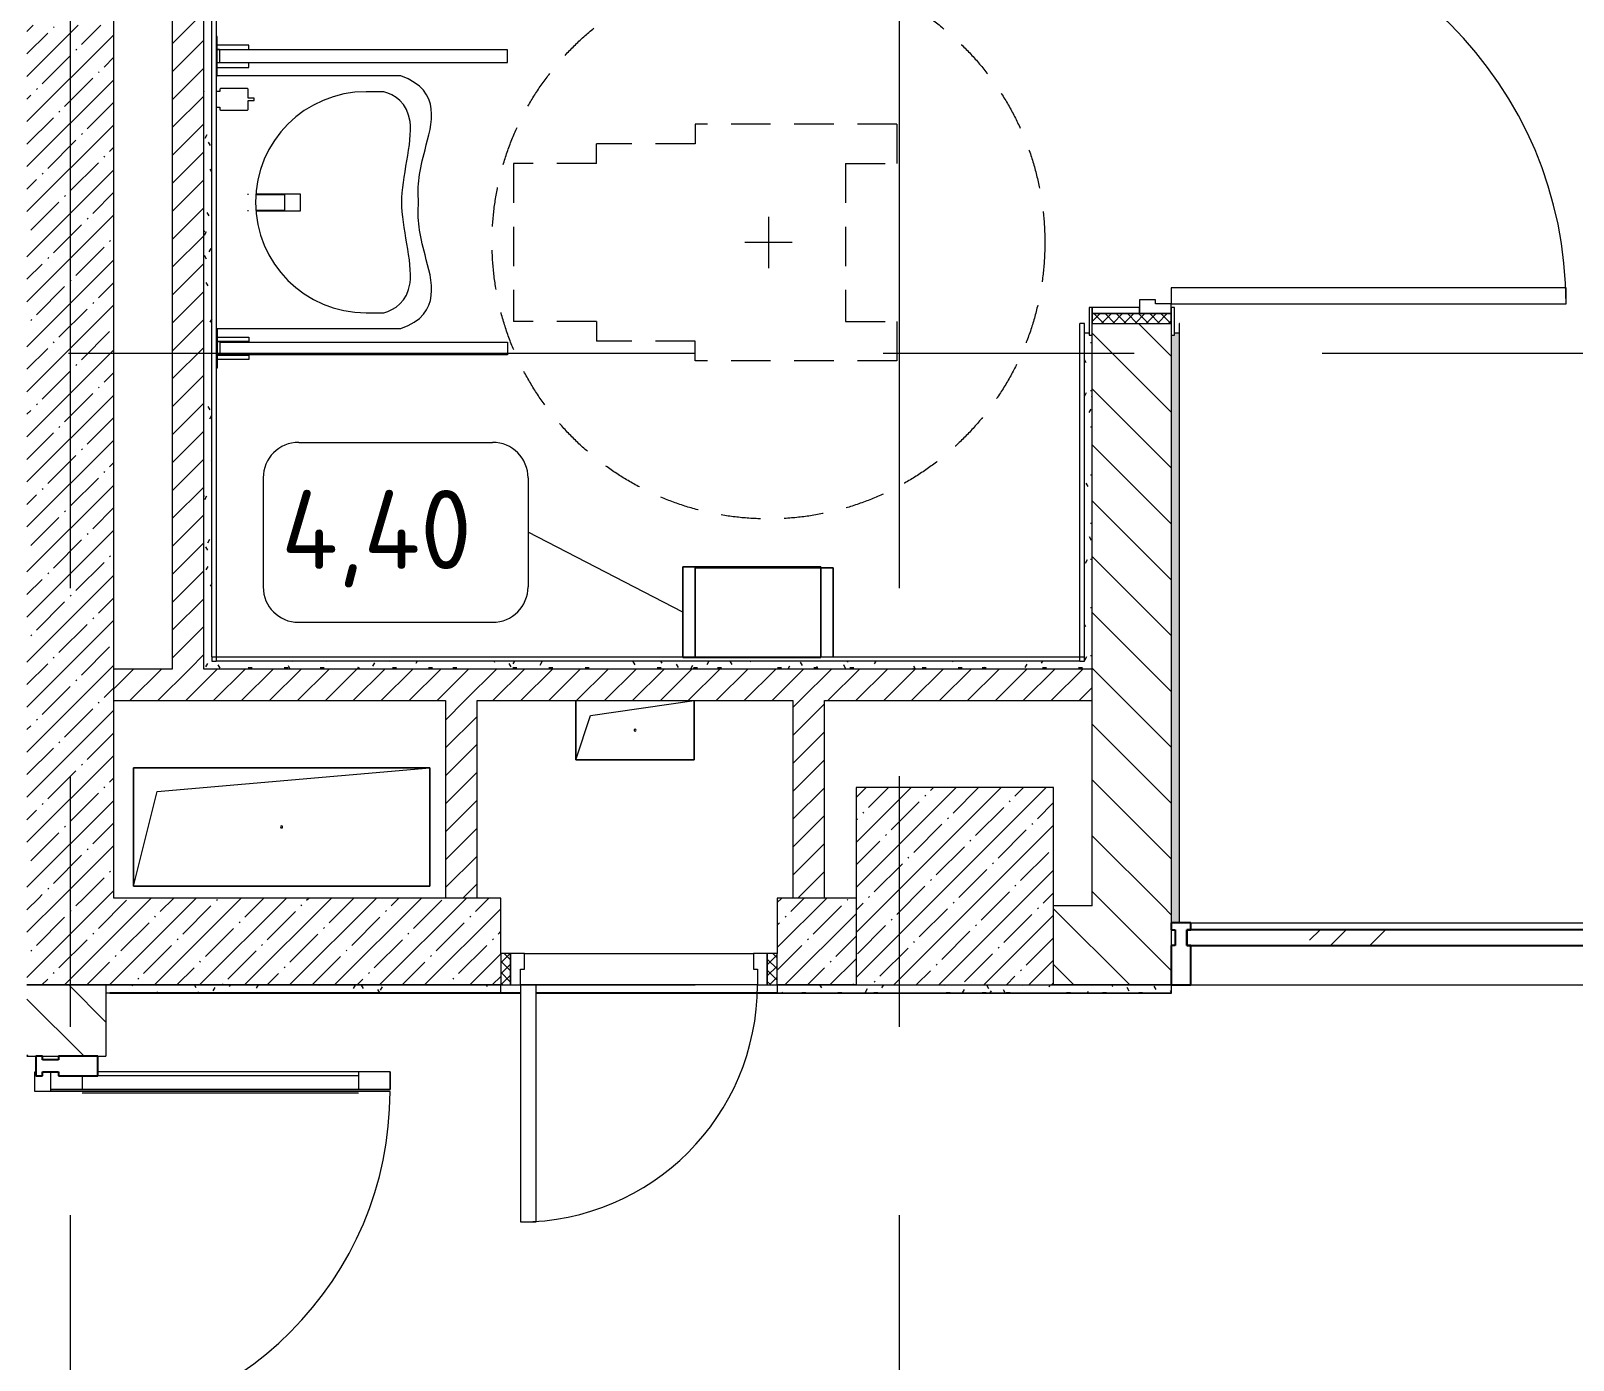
# Model space of a CAD drawing. Header units: millimetres. Extents: x 81494 to 296443, y -8553 to 29000.
# Drawn here: x 98510 to 102416, y 12450 to 15816 of the extents above; entities that cross this region are included whole.
import ezdxf

# ---------------------------------------------------------------- set-up
doc = ezdxf.new("R2010")
doc.units = ezdxf.units.MM
doc.linetypes.add('200_ШТРИХ__ш1_п0_6_', pattern=[160, 100, -60])
doc.linetypes.add('Осевая', pattern=[3175, 635, -476.25, 1587.5, -476.25])
for name, color, linetype, lineweight in [('0-1', 7, 'Continuous', 9), ('A-DETL-GENF', 7, 'Continuous', 9), ('A-DOOR', 7, 'Continuous', 9), ('A-DOOR-FRAM-2', 7, 'Continuous', 9), ('A-GENM', 7, 'Continuous', 9), ('A-GLAZ-CURT', 7, 'Continuous', 9), ('A-GLAZ-CURT-1', 7, 'Continuous', 25), ('A-GLAZ-CWMG', 7, 'Continuous', 9), ('A-GLAZ-CWMG-1', 7, 'Continuous', 25), ('A-WALL', 7, 'Continuous', 9), ('I-FURN-IDEN', 7, 'Continuous', 9), ('I-WALL', 7, 'Continuous', 9), ('P-SANR-FIXT-1', 7, 'Continuous', 13), ('S-COLS', 7, 'Continuous', 9), ('Оси-2', 7, 'Осевая', 9)]:
    doc.layers.add(name, color=color, linetype=linetype, lineweight=lineweight)
for name, color, linetype, lineweight, true_color in [('A-DOOR-1', 7, 'Continuous', 9, 0xc0c0c0), ('A-DOOR-FRAM-1', 7, 'Continuous', 9, 0xc0c0c0), ('A-WALL-1', 9, 'Continuous', 9, 0x808080), ('A-WALL-FNSH-1', 9, 'Continuous', 9, 0x808080), ('I-FURN-1', 9, 'Continuous', 9, 0x808080), ('I-FURN-2', 9, '200_ШТРИХ__ш1_п0_6_', 9, 0x808080), ('P-SANR-FIXT-2', 9, 'Continuous', 13, 0x808080)]:
    doc.layers.add(name, color=color, linetype=linetype, lineweight=lineweight, true_color=true_color)
doc.styles.add('GOST Common', font='GOST_Common.ttf', dxfattribs={"height": 200})
pattern_1 = [(135, (0, 0), (-70.71068, -70.71068), [])]
pattern_2 = [(45, (0, 0), (-57.024626, 57.024626), []), (45, (57.025, 0), (-57.024626, 57.024626), [100.806, -20.161, 3.353, -16.808])]
pattern_3 = [(45, (0, 0), (-35.35534, 35.35534), [])]
pattern_4 = [(0, (0, 0), (121.92, 30.48), [10.058, -81.382, 10.058, -81.382, -487.68]), (0, (0, 0), (121.92, 30.48), [-182.88, 10.058, -172.822, 10.058, -81.382, -213.36]), (0, (0, 0), (121.92, 30.48), [-457.2, 10.058, -50.902, 10.058, -142.342]), (120, (45.72, 15.24), (-87.356454, 90.345817), [10.058, -81.382, 10.058, -81.382, -487.68]), (120, (45.72, 15.24), (-87.356454, 90.345817), [-182.88, 10.058, -172.822, 10.058, -81.382, -213.36]), (120, (45.72, 15.24), (-87.356454, 90.345817), [-457.2, 10.058, -50.902, 10.058, -142.342]), (240, (60.96, 76.2), (-34.563546, -120.825817), [10.058, -81.382, 10.058, -81.382, -487.68]), (240, (60.96, 76.2), (-34.563546, -120.825817), [-182.88, 10.058, -172.822, 10.058, -81.382, -213.36]), (240, (60.96, 76.2), (-34.563546, -120.825817), [-457.2, 10.058, -50.902, 10.058, -142.342])]

# ---------------------------------------------------------------- blocks, each defined once
blk = doc.blocks.new('110_Дверь_СКБ_1Ст_Внутренняя1 - Д-4 1100x2100h_су мгн-31800557-План расстановки мебели и оборудования 1 этажа в осях 23_1-33')
at = {"layer": 'A-DOOR'}
h = blk.add_hatch(dxfattribs=at)
h.set_pattern_fill('FP_30', color=256, style=0, pattern_type=2)
h.set_pattern_definition([(135, (1751.41, 164.685), (-14.14214, -14.14214), []), (225, (1751.41, 164.685), (14.14214, -14.14214), [])])
h.paths.add_polyline_path([(562.5, 100), (537.5, 100), (537.5, -100), (562.5, -100)])
at = {"layer": 'A-DOOR-FRAM-2'}
h = blk.add_hatch(dxfattribs=at)
h.set_pattern_fill('FP_31', color=256, style=0, pattern_type=2)
h.set_pattern_definition([(45, (-371.384, 164.685), (-14.1421, 14.1421), []), (135, (-371.384, 164.685), (-14.1421, -14.1421), [])])
h.paths.add_polyline_path([(-512.5, 100), (-537.5, 100), (-537.5, -100), (-512.5, -100)])
at = {"layer": 'A-DOOR-1'}
for p, q in [((512.5, 1100), (472.5, 1100)), ((472.5, 1100), (472.5, 100)), ((512.5, 100), (512.5, 1100)), ((472.5, 100), (512.5, 100))]:
    blk.add_line(p, q, dxfattribs=at)
blk.add_arc((512.5, 100), 1000, 90, 180, dxfattribs=at)
at = {"layer": 'A-DOOR-FRAM-1'}
for p, q in [((-497.5, 108), (-567.5, 108)), ((-567.5, 108), (-567.5, 100)), ((-567.5, 100), (-497.5, 100)), ((-512.5, 100), (-537.5, 100)), ((-537.5, 100), (-537.5, -100)), ((-487.5, 100), (-512.5, 100)), ((-512.5, 100), (-512.5, 20)), ((-512.5, -100), (-512.5, 100)), ((-497.5, 100), (-512.5, 100)), ((-512.5, 100), (-512.5, 99)), ((-512.5, 99), (-497.5, 99)), ((-497.5, 100), (-497.5, 108)), ((-497.5, 99), (-497.5, 100)), ((-487.5, 60), (-487.5, 100)), ((512.5, 100), (512.5, 60)), ((537.5, 100), (512.5, 100)), ((592.5, 108), (522.5, 108)), ((522.5, 108), (522.5, 100)), ((537.5, 100), (522.5, 100)), ((522.5, 100), (522.5, 99)), ((522.5, 100), (592.5, 100)), ((522.5, 99), (537.5, 99)), ((537.5, 20), (537.5, 100)), ((562.5, 100), (537.5, 100)), ((537.5, 100), (537.5, -100)), ((537.5, 99), (537.5, 100)), ((562.5, -100), (562.5, 100)), ((592.5, 100), (592.5, 108)), ((-477.5, 60), (-487.5, 60)), ((-477.5, 20), (-477.5, 60)), ((512.5, 60), (502.5, 60)), ((502.5, 60), (502.5, 20)), ((-512.5, 20), (-477.5, 20)), ((-497.5, 20), (-512.5, 20)), ((-512.5, 20), (-512.5, -100)), ((-497.5, -100), (-497.5, 20)), ((502.5, 20), (537.5, 20)), ((537.5, 20), (522.5, 20)), ((522.5, 20), (522.5, -100)), ((537.5, -100), (537.5, 20)), ((-497.5, -100), (-567.5, -100)), ((-567.5, -100), (-567.5, -108)), ((-567.5, -108), (-497.5, -108)), ((-537.5, -100), (-512.5, -100)), ((-512.5, -100), (-497.5, -100)), ((-497.5, -108), (-497.5, -100)), ((522.5, -100), (537.5, -100)), ((592.5, -100), (522.5, -100)), ((522.5, -100), (522.5, -108)), ((522.5, -108), (592.5, -108)), ((537.5, -100), (562.5, -100)), ((592.5, -108), (592.5, -100))]:
    blk.add_line(p, q, dxfattribs=at)
blk = doc.blocks.new('110_Дверь_СКБ_1Ст - д-18 700x2100h_Технический шкаф ЭОМ и СС-23279316-План расстановки мебели и оборудования 1 этажа в осях 23_1-33')
at = {"layer": 'A-DOOR'}
h = blk.add_hatch(dxfattribs=at)
h.set_pattern_fill('FP_45', color=256, style=0, pattern_type=2)
h.set_pattern_definition([(135, (1951.41, 174.685), (-14.14214, -14.14214), []), (225, (1951.41, 174.685), (14.14214, -14.14214), [])])
h.paths.add_polyline_path([(362.5, 110), (337.5, 110), (337.5, 30), (362.5, 30)])
at = {"layer": 'A-DOOR-FRAM-2'}
h = blk.add_hatch(dxfattribs=at)
h.set_pattern_fill('FP_46', color=256, style=0, pattern_type=2)
h.set_pattern_definition([(45, (-171.384, 174.685), (-14.1421, 14.1421), []), (135, (-171.384, 174.685), (-14.1421, -14.1421), [])])
h.paths.add_polyline_path([(-312.5, 110), (-337.5, 110), (-337.5, 30), (-312.5, 30)])
at = {"layer": 'A-DOOR-1'}
for p, q in [((312.5, 710), (272.5, 710)), ((272.5, 710), (272.5, 110)), ((312.5, 110), (312.5, 710)), ((272.5, 110), (312.5, 110))]:
    blk.add_line(p, q, dxfattribs=at)
blk.add_arc((312.5, 110), 600, 90, 180, dxfattribs=at)
at = {"layer": 'A-DOOR-FRAM-1'}
for p, q in [((-312.5, 110), (-337.5, 110)), ((-337.5, 110), (-337.5, 30)), ((-287.5, 110), (-312.5, 110)), ((-312.5, 110), (-312.5, 30)), ((-312.5, 30), (-312.5, 110)), ((-287.5, 70), (-287.5, 110)), ((-287.5, 110), (272.5, 110)), ((312.5, 110), (312.5, 70)), ((337.5, 110), (312.5, 110)), ((337.5, 30), (337.5, 110)), ((362.5, 110), (337.5, 110)), ((337.5, 110), (337.5, 30)), ((362.5, 30), (362.5, 110)), ((-277.5, 70), (-287.5, 70)), ((-277.5, 30), (-277.5, 70)), ((312.5, 70), (302.5, 70)), ((302.5, 70), (302.5, 30)), ((-337.5, 30), (-312.5, 30)), ((-312.5, 30), (-277.5, 30)), ((302.5, 30), (-277.5, 30)), ((302.5, 30), (337.5, 30)), ((337.5, 30), (362.5, 30))]:
    blk.add_line(p, q, dxfattribs=at)
blk = doc.blocks.new('FRT_2D_Символ _разворот МГН_1 - D1_4_Символ доступности разворота МГН _360__-18618045-План расстановки мебели и оборудования 1 этажа в осях 23_1-33')
at = {"layer": 'I-FURN-1'}
for p, q in [((0, 60.4), (0, -59.6)), ((-65, 0), (65, 0))]:
    blk.add_line(p, q, dxfattribs=at)
at = {"layer": 'I-FURN-2'}
for p, q in [((-300, 325.4), (-300, -185.8)), ((-300, 325.4), (-200, 325.4)), ((-200, 195.4), (-200, 325.4)), ((200, 325.4), (300, 325.4)), ((200, 195.4), (200, 325.4)), ((300, 325.4), (300, -185.8)), ((-200, 195.4), (200, 195.4)), ((-300, -185.8), (-250, -185.8)), ((-250, -185.8), (-250, -435.8)), ((300, -185.8), (250, -185.8)), ((250, -185.8), (250, -435.8)), ((-200, -435.8), (-250, -435.8)), ((-200, -435.8), (-200, -645.8)), ((200, -435.8), (250, -435.8)), ((200, -435.8), (200, -645.8)), ((-200, -645.8), (200, -645.8))]:
    blk.add_line(p, q, dxfattribs=at)
blk.add_circle((0, 0), 700, dxfattribs=at)
blk = doc.blocks.new('SND_Умывальник МГН_Jika - гибкая подводка_ 640х550х165 PN6_3_ ХВ_ГВ накидная гайка BP DN15_ К-гл_кон_ П DN 50-30756074-План расстановки мебели и оборудования 1 этажа в осях 23_1-33')
at = {"layer": 'P-SANR-FIXT-2'}
for p, q in [((-320, 468), (-320, 0)), ((320, 0), (320, 468)), ((-280, 425), (-280, 380)), ((280, 380), (280, 425))]:
    blk.add_line(p, q, dxfattribs=at)
blk.add_arc((0, 380), 280, 180, 360, dxfattribs=at)
for points, knots in [([(0, 512.9), (-41.2, 508.8), (-131.1, 523.5), (-281.1, 574.8), (-320, 468)], [-0.715552, -0.715552, -0.715552, -0.715552, -0.3972744, 0, 0, 0, 0]), ([(320, 468), (281.1, 574.8), (131.1, 523.5), (41.2, 508.8), (0, 512.9)], [-0.715552, -0.715552, -0.715552, -0.715552, -0.3182776, 0, 0, 0, 0]), ([(0, 470), (-61.7, 470), (-229.3, 523.4), (-272.8, 450.8), (-280, 425)], [0, 0, 0, 0, 0.3523534, 0.6664917, 0.6664917, 0.6664917, 0.6664917]), ([(280, 425), (272.8, 450.8), (229.3, 523.4), (61.7, 470), (0, 470)], [0, 0, 0, 0, 0.3141383, 0.6664917, 0.6664917, 0.6664917, 0.6664917])]:
    blk.add_open_spline(points, degree=3, knots=knots, dxfattribs=at)
blk = doc.blocks.new('132_МГН_Поручень для унитаза_тип откидной - ПР 1Р-V3-План расстановки мебели и оборудования 1 этажа в осях 23_1-33')
at = {"layer": 'A-GENM'}
for p, q in [((-16, 738), (-16, 9.5)), ((16, 738), (-16, 738)), ((16, 9.5), (16, 738)), ((-28.2, 83), (-28.2, 3)), ((-17, 83), (-28.2, 83)), ((-17, 3), (-17, 83)), ((17, 83), (17, 3)), ((28.2, 83), (17, 83)), ((28.2, 3), (28.2, 83)), ((-50, 3), (-50, 0)), ((50, 3), (-50, 3)), ((-17, 3), (-28.2, 3)), ((-16, 9.5), (-16.6, 8.9)), ((-16.6, 8.9), (-16.6, 4.2)), ((16, 9.5), (-16, 9.5)), ((16, 9.5), (16.6, 8.9)), ((16.6, 8.9), (16.6, 4.2)), ((28.2, 3), (17, 3)), ((50, 0), (50, 3))]:
    blk.add_line(p, q, dxfattribs=at)
for centre, start, end in [((-15.3, 4.2), 180, 270), ((15.3, 4.2), 270, 360)]:
    blk.add_arc(centre, 1.24, start, end, dxfattribs=at)
blk = doc.blocks.new('132_МГН_Поручень для унитаза_тип откидной - ПР 1Р-18619933-План расстановки мебели и оборудования 1 этажа в осях 23_1-33')
at = {"layer": 'A-GENM'}
for p, q in [((-50, -3), (-50, 0)), ((50, 0), (50, -3)), ((50, -3), (-50, -3)), ((-17, -3), (-28.2, -3)), ((-28.2, -83), (-28.2, -3)), ((-17, -3), (-17, -83)), ((-16.6, -8.9), (-16.6, -4.2)), ((-16, -9.5), (-16.6, -8.9)), ((16, -9.5), (-16, -9.5)), ((-16, -738), (-16, -9.5)), ((16, -9.5), (16.6, -8.9)), ((16, -9.5), (16, -738)), ((16.6, -8.9), (16.6, -4.2)), ((28.2, -3), (17, -3)), ((17, -83), (17, -3)), ((28.2, -3), (28.2, -83)), ((-17, -83), (-28.2, -83)), ((28.2, -83), (17, -83)), ((16, -738), (-16, -738))]:
    blk.add_line(p, q, dxfattribs=at)
for centre, start, end in [((-15.3, -4.2), 90, 180), ((15.3, -4.2), 0, 90)]:
    blk.add_arc(centre, 1.24, start, end, dxfattribs=at)
blk = doc.blocks.new('Прямоугольный импост - Импост структурный с накладкой - 160мм Темный-30756008-План расстановки мебели и оборудования 1 этажа в осях 23_1-33')
at = {"layer": 'A-GLAZ-CWMG-1'}
for p, q in [((-50, 0), (-50, 17)), ((-50, 17), (0, 17)), ((-40, 0), (-50, 0)), ((-40, -40), (-40, 0)), ((0, 0), (-10, 0)), ((-10, 0), (-10, -40)), ((0, 17), (0, 0)), ((-50, -140), (-50, -40)), ((-50, -40), (-40, -40)), ((-10, -40), (0, -40)), ((0, -40), (0, -140)), ((0, -140), (-50, -140))]:
    blk.add_line(p, q, dxfattribs=at)
blk = doc.blocks.new('Системная панель - Стекло - 40мм-32352614-План расстановки мебели и оборудования 1 этажа в осях 23_1-33')
at = {"layer": 'A-GLAZ-CURT'}
h = blk.add_hatch(dxfattribs=at)
h.set_pattern_fill('FP_51', color=256, style=0, pattern_type=2)
h.set_pattern_definition([(225, (102098.5, 13440), (282.8427, -282.8427), [200, -600]), (225, (102298.5, 13540), (282.8427, -282.8427), [600, -200]), (225, (101898.5, 13640), (282.8427, -282.8427), [200, -600])])
h.paths.add_polyline_path([(-560.5, 40), (-560.5, 0), (560.5, 0), (560.5, 40), (-362, 40)])
at = {"layer": 'A-GLAZ-CURT-1'}
for p, q in [((560.5, 40), (-560.5, 40)), ((-560.5, 40), (-560.5, 0)), ((560.5, 0), (560.5, 40)), ((-560.5, 0), (560.5, 0))]:
    blk.add_line(p, q, dxfattribs=at)
blk = doc.blocks.new('Прямоугольный импост - Импост структурный с накладкой - 160мм Темный-32352612-План расстановки мебели и оборудования 1 этажа в осях 23_1-33')
at = {"layer": 'A-GLAZ-CWMG'}
for p, q in [((101448, 13557), (102549, 13557)), ((101448, 13400), (102549, 13400))]:
    blk.add_line(p, q, dxfattribs=at)
blk = doc.blocks.new('GM_Отверстие прямоугольное _в плите_ - Отверстие-21606279-План расстановки мебели и оборудования 1 этажа в осях 23_1-33')
at = {"layer": 'A-GENM'}
for p, q in [((-375, -150), (-375, 150)), ((-375, 150), (375, 150)), ((375, 150), (-375, 150)), ((-375, 150), (-375, -150)), ((-315, 90), (375, 150)), ((375, 150), (375, -150)), ((375, -150), (375, 150)), ((-375, -150), (-315, 90)), ((375, -150), (-375, -150)), ((-375, -150), (375, -150))]:
    blk.add_line(p, q, dxfattribs=at)
for start, end in [(360, 180), (180, 360)]:
    blk.add_arc((0, 0), 2.5, start, end, dxfattribs=at)
blk = doc.blocks.new('GM_Отверстие прямоугольное _в плите_ - Отверстие-21620300-План расстановки мебели и оборудования 1 этажа в осях 23_1-33')
at = {"layer": 'A-GENM'}
for p, q in [((-150, -75), (-150, 75)), ((-150, 75), (-150, -75)), ((-112.5, 37.5), (150, 75)), ((150, 75), (150, -75)), ((150, -75), (150, 75)), ((-150, -75), (-112.5, 37.5)), ((150, -75), (-150, -75)), ((-150, -75), (150, -75))]:
    blk.add_line(p, q, dxfattribs=at)
for start, end in [(360, 180), (180, 360)]:
    blk.add_arc((0, 0), 2.5, start, end, dxfattribs=at)
blk = doc.blocks.new('BSC_Колонна _Прямоугольная - 500х500-17857564-План расстановки мебели и оборудования 1 этажа в осях 23_1-33')
at = {"layer": 'S-COLS'}
h = blk.add_hatch(dxfattribs=at)
h.set_pattern_fill('FP_64', color=256, style=0, pattern_type=2)
h.set_pattern_definition([(45, (-100850, -13650), (-57.024626, 57.024626), []), (45, (-100792.975, -13650), (-57.024626, 57.024626), [100.806, -20.161, 3.353, -16.808])])
h.paths.add_polyline_path([(-250, -250), (250, -250), (250, 250), (-250, 250)])
for p, q in [((250, 250), (-250, 250)), ((-250, 250), (-250, -250)), ((250, -250), (250, 250)), ((-250, -250), (250, -250))]:
    blk.add_line(p, q, dxfattribs=at)
blk = doc.blocks.new('смеситель для раковины - Default-30615600-План расстановки мебели и оборудования 1 этажа в осях 23_1-33')
at = {"layer": '0-1'}
for p, q in [((21, 151.6), (-21, 151.6)), ((20.3, 111.8), (-20.3, 111.8)), ((-20.3, 19.4), (-20.3, 17.5)), ((20.3, 17.5), (20.3, 19.4))]:
    blk.add_line(p, q, dxfattribs=at)
at = {"layer": '0-1', "flags": 128}
for points in [[(-21, 151.3), (-21, 147.9), (-21, 145.7), (-21, 145.2), (-21, 144.9), (-21, 144.8), (-21, 144.7), (-21, 144.7)], [(21, 89.1), (21, 88.6), (21, 88.3), (21, 88.3)]]:
    blk.add_lwpolyline(points, dxfattribs=at)
at = {"layer": 'P-SANR-FIXT-2'}
for p, q in [((21, 151.6), (-21, 151.6)), ((-21, 151.6), (-21, 39.3)), ((21, 39.3), (21, 151.6)), ((-20.3, 111.8), (-20.3, 111.8)), ((-20.3, 111.8), (-20.3, 109.7)), ((20.3, 109.7), (20.3, 111.8)), ((20.3, 111.8), (20.3, 111.8))]:
    blk.add_line(p, q, dxfattribs=at)
at = {"layer": 'P-SANR-FIXT-2', "flags": 128}
for points in [[(-21, 144), (-21, 91), (-21, 39.3)], [(21, 39.3), (21, 91), (21, 144)], [(-20.3, 38.2), (-20.3, 60.2), (-20.3, 109.7)], [(20.3, 109.7), (20.3, 60.2), (20.3, 38.2)]]:
    blk.add_lwpolyline(points, dxfattribs=at)
at = {"layer": 'P-SANR-FIXT-2'}
for points, knots in [([(-21, 151.6), (-21, 151.7), (-21, 151.5), (-21, 150.5), (-21, 148.7), (-21, 146.9), (-21, 145.2), (-21, 144.4), (-21, 144)], [0.4444444, 0.4444444, 0.4444444, 0.4444444, 0.5555556, 0.6666667, 0.7777778, 0.8888889, 0.9444444, 1, 1, 1, 1]), ([(21, 144), (21, 144.4), (21, 145.2), (21, 146.9), (21, 148.7), (21, 150.5), (21, 151.5), (21, 151.7), (21, 151.6)], [0, 0, 0, 0, 0.0555556, 0.1111111, 0.2222222, 0.3333333, 0.4444444, 0.5555556, 0.5555556, 0.5555556, 0.5555556]), ([(-21.3, 38.5), (-21.3, 38.6), (-21.3, 39.4), (-21.2, 41), (-21.2, 44.2), (-21.2, 48.8), (-21.1, 54.3), (-21.1, 59.3), (-21.1, 63.2), (-21.1, 66.1), (-21.1, 68.8), (-21.1, 72.5), (-21, 78.9), (-21, 84.5), (-21, 88.1)], [0.5797574, 0.5797574, 0.5797574, 0.5797574, 0.5833333, 0.625, 0.6666667, 0.7083333, 0.75, 0.7916667, 0.8125, 0.8333333, 0.8541667, 0.875, 0.9166667, 1, 1, 1, 1]), ([(21, 88.1), (21, 84.5), (21, 78.9), (21.1, 72.5), (21.1, 68.8), (21.1, 66.1), (21.1, 63.2), (21.1, 59.3), (21.2, 54.3), (21.2, 48.8), (21.2, 44.2), (21.3, 41), (21.3, 39.4), (21.3, 38.6), (21.3, 38.5)], [0, 0, 0, 0, 0.0833333, 0.125, 0.1458333, 0.1666667, 0.1875, 0.2083333, 0.25, 0.2916667, 0.3333333, 0.375, 0.4166667, 0.4202426, 0.4202426, 0.4202426, 0.4202426])]:
    blk.add_open_spline(points, degree=3, knots=knots, dxfattribs=at)
blk = doc.blocks.new('TOY_Диспансер мыло - Дозатор Elegance new 11654 019001 хром-30721027-План расстановки мебели и оборудования 1 этажа в осях 23_1-33')
at = {"layer": 'A-GENM'}
for p, q in [((97.5, 84.7), (97.5, 17)), ((122.2, 86.7), (99.5, 86.7)), ((127.9, 101.6), (122.2, 101.6)), ((122.2, 101.6), (122.2, 86.7)), ((127.9, 86.7), (127.9, 101.6)), ((150.5, 86.7), (127.9, 86.7)), ((152.5, 17), (152.5, 84.7)), ((99.5, 15), (105, 15)), ((105, 15), (105, 5.5)), ((145, 5.5), (145, 15)), ((145, 15), (150.5, 15))]:
    blk.add_line(p, q, dxfattribs=at)
for centre, start, end in [((99.5, 84.7), 90, 180), ((150.5, 84.7), 360, 90), ((99.5, 17), 180, 270), ((150.5, 17), 270, 360)]:
    blk.add_arc(centre, 2, start, end, dxfattribs=at)
blk = doc.blocks.new('Дверь_Витражная_остекление_ - ВВ-7 остекление-32349468-План расстановки мебели и оборудования 1 этажа в осях 23_1-33')
at = {"layer": 'A-DETL-GENF'}
for p, q in [((-815, -20), (-860, -20)), ((-860, -880), (-860, -20)), ((-815, -20), (-860, -20)), ((-860, -20), (-860, -880)), ((-815, -880), (-815, -20)), ((-815, -880), (-815, -20)), ((865, -880), (865, -20)), ((865, -20), (865, -880)), ((-860, -100), (-815, -100)), ((-850, -800), (-850, -100)), ((-806, -800), (-806, -100)), ((856, -800), (856, -100)), ((900, -100), (865, -100)), ((900, -800), (900, -140)), ((910, -880), (910, -140)), ((910, -880), (910, -140)), ((-860, -800), (-815, -800)), ((910, -800), (865, -800)), ((-860, -880), (-815, -880)), ((-860, -880), (-815, -880)), ((910, -880), (865, -880)), ((865, -880), (910, -880))]:
    blk.add_line(p, q, dxfattribs=at)
at = {"layer": 'A-DOOR-1'}
for p, q in [((-910, 20), (-860, 20)), ((-910, 17), (-910, 20)), ((-860, 20), (-860, -20)), ((860, 20), (910, 20)), ((860, -20), (860, 20)), ((910, 20), (910, 17)), ((-860, -20), (-910, -20)), ((-860, -880), (-860, -20)), ((860, -880), (860, -20)), ((910, -20), (860, -20))]:
    blk.add_line(p, q, dxfattribs=at)
for centre, start, end in [((-860, -20), 270, 0), ((860, -20), 180, 270)]:
    blk.add_arc(centre, 860, start, end, dxfattribs=at)
blk = doc.blocks.new('Прямоугольный импост - Импост структурный с накладкой - 160мм Темный-32348142-План расстановки мебели и оборудования 1 этажа в осях 23_1-33')
at = {"layer": 'A-GLAZ-CWMG-1'}
for p, q in [((0, 17), (-50, 17)), ((-50, 17), (-50, 0)), ((-50, 0), (-40, 0)), ((-40, 0), (-40, -40)), ((-10, -40), (-10, 0)), ((-10, 0), (0, 0)), ((0, 0), (0, 17)), ((-40, -40), (-50, -40)), ((-50, -40), (-50, -140)), ((0, -40), (-10, -40)), ((0, -140), (0, -40)), ((-50, -140), (0, -140))]:
    blk.add_line(p, q, dxfattribs=at)
blk = doc.blocks.new('Марка_Мебель - В прямоуг_Balcon_Марка-25523697-План расстановки мебели и оборудования 1 этажа в осях 23_1-33')
at = {"layer": 'I-FURN-IDEN'}
for p, q in [((-2.455, 2.278), (2.455, 2.278)), ((-3.355, 1.378), (-3.355, -1.384)), ((3.355, 1.378), (3.355, -1.378)), ((-2.461, -2.278), (2.455, -2.278))]:
    blk.add_line(p, q, dxfattribs=at)
for centre, radius, start, end in [((-2.455, 1.378), 0.9, 90, 180), ((2.455, 1.378), 0.9, 0, 90), ((-2.461, -1.384), 0.893, 180, 270), ((2.455, -1.378), 0.9, 270, 0)]:
    blk.add_arc(centre, radius, start, end, dxfattribs=at)

msp = doc.modelspace()

# ---------------------------------------------------------------- hatches: boundary and pattern name
at = {"layer": 'I-WALL'}
h = msp.add_hatch(dxfattribs=at)
h.set_pattern_fill('FP_67', color=256, style=0, pattern_type=2)
h.set_pattern_definition(pattern_4)
h.paths.add_polyline_path([(101418, 13557), (101418, 15050), (101406, 15050), (101406, 15045), (101398, 15045), (101398, 13557)])
h.paths.add_polyline_path([(101406, 16175), (101418, 16175), (101418, 17750), (101398, 17750), (101398, 16205), (101406, 16205)])
h = msp.add_hatch(dxfattribs=at)
h.set_pattern_fill('FP_4', color=256, style=0, pattern_type=2)
h.set_pattern_definition(pattern_1)
h.paths.add_polyline_path([(101198, 13600), (101398, 13600), (101398, 15075), (101198, 15075), (101198, 14120)])
h.paths.add_polyline_path([(101398, 16175), (101398, 17530), (101198, 17530), (101198, 16175)])
h = msp.add_hatch(dxfattribs=at)
h.set_pattern_fill('FP_3', color=256, style=0, pattern_type=2)
h.set_pattern_definition(pattern_3)
h.paths.add_polyline_path([(98868, 14200), (98948, 14200), (98948, 17030), (98868, 17030), (98868, 14765.1)])
h = msp.add_hatch(dxfattribs=at)
h.set_pattern_fill('FP_67', color=256, style=0, pattern_type=2)
h.set_pattern_definition(pattern_4)
h.paths.add_polyline_path([(98968, 14200), (98968, 16930), (98948, 16930), (98948, 14200)])
h = msp.add_hatch(dxfattribs=at)
h.set_pattern_fill('FP_67', color=256, style=0, pattern_type=2)
h.set_pattern_definition(pattern_4)
h.paths.add_polyline_path([(101198, 14220), (101198, 15045), (101190, 15045), (101190, 15050), (101178, 15050), (101178, 14220)])
h.paths.add_polyline_path([(101178, 16175), (101190, 16175), (101190, 16205), (101198, 16205), (101198, 16950), (101178, 16950), (101178, 16881.8)])
h = msp.add_hatch(dxfattribs=at)
h.set_pattern_fill('FP_2', color=256, style=0, pattern_type=2)
h.set_pattern_definition(pattern_2)
h.paths.add_polyline_path([(98720, 13620), (98720, 15830), (98500, 15830), (98500, 13620)])
h = msp.add_hatch(dxfattribs=at)
h.set_pattern_fill('FP_67', color=256, style=0, pattern_type=2)
h.set_pattern_definition(pattern_4)
h.paths.add_polyline_path([(101198, 14200), (101198, 14220), (98968, 14220), (98968, 14200), (100987.9, 14200)])
h = msp.add_hatch(dxfattribs=at)
h.set_pattern_fill('FP_3', color=256, style=0, pattern_type=2)
h.set_pattern_definition(pattern_3)
h.paths.add_polyline_path([(101198, 14120), (101198, 14200), (98720, 14200), (98720, 14120), (100987.9, 14120)])
h = msp.add_hatch(dxfattribs=at)
h.set_pattern_fill('FP_3', color=256, style=0, pattern_type=2)
h.set_pattern_definition(pattern_3)
h.paths.add_polyline_path([(99560, 13620), (99640, 13620), (99640, 14120), (99560, 14120), (99560, 13706.8)])
h = msp.add_hatch(dxfattribs=at)
h.set_pattern_fill('FP_3', color=256, style=0, pattern_type=2)
h.set_pattern_definition(pattern_3)
h.paths.add_polyline_path([(100520, 13620), (100520, 14120), (100440, 14120), (100440, 13620)])
h = msp.add_hatch(dxfattribs=at)
h.set_pattern_fill('FP_2', color=256, style=0, pattern_type=2)
h.set_pattern_definition(pattern_2)
h.paths.add_polyline_path([(100400, 13400), (100600, 13400), (100600, 13620), (100400, 13620), (100400, 13480)])
h.paths.add_polyline_path([(99615.4, 13400), (99700, 13400), (99700, 13620), (98500, 13620), (98500, 13400)])
h = msp.add_hatch(dxfattribs=at)
h.set_pattern_fill('FP_4', color=256, style=0, pattern_type=2)
h.set_pattern_definition(pattern_1)
h.paths.add_polyline_path([(110550, 13400), (110550, 13600), (109829, 13600), (109829, 13400)])
h.paths.add_polyline_path([(106050, 13400), (106610, 13400), (106610, 13600), (106050, 13600)])
h.paths.add_polyline_path([(105400, 13400), (105550, 13400), (105550, 13600), (105400, 13600)])
h.paths.add_polyline_path([(101100, 13400), (101398, 13400), (101398, 13600), (101100, 13600)])
h = msp.add_hatch(dxfattribs=at)
h.set_pattern_fill('FP_4', color=256, style=0, pattern_type=2)
h.set_pattern_definition(pattern_1)
h.paths.add_polyline_path([(98500, 10600), (98700, 10600), (98700, 11320), (98500, 11320), (98500, 11120)])
h.paths.add_polyline_path([(98700, 13220), (98700, 13400), (98500, 13400), (98500, 13220)])
h = msp.add_hatch(dxfattribs=at)
h.set_pattern_fill('FP_67', color=256, style=0, pattern_type=2)
h.set_pattern_definition(pattern_4)
h.paths.add_polyline_path([(101398, 13380), (101399, 13380), (101398, 13400), (100400, 13400), (100400, 13380), (101100, 13380)])
h.paths.add_polyline_path([(99615.4, 13380), (99700, 13380), (99700, 13400), (98700, 13400), (98700, 13380)])

# ---------------------------------------------------------------- linework, layer by layer
at = {"layer": 'A-WALL'}
for p, q in [((101100, 13400), (101398, 13400)), ((101398, 13400), (101100, 13400)), ((100400, 13380), (101398, 13380))]:
    msp.add_line(p, q, dxfattribs=at)
at = {"layer": 'A-WALL-1'}
for p, q in [((98720, 13620), (98720, 17530)), ((98868, 17030), (98868, 14200)), ((98948, 14200), (98948, 16950)), ((98968, 14231), (98968, 16919)), ((101190, 15050), (101178, 15050)), ((101198, 13600), (101198, 15045)), ((101398, 15045), (101398, 13400)), ((101418, 15050), (101406, 15050)), ((101167, 14220), (98979, 14220)), ((98868, 14200), (98720, 14200)), ((101198, 14200), (98948, 14200)), ((98720, 14120), (99560, 14120)), ((99560, 14120), (99560, 13620)), ((99640, 14120), (100440, 14120)), ((99640, 13620), (99640, 14120)), ((100440, 14120), (100440, 13620)), ((100520, 14120), (101198, 14120)), ((100520, 13620), (100520, 14120)), ((99700, 13620), (98720, 13620)), ((99700, 13480), (99700, 13620)), ((100600, 13620), (100400, 13620)), ((100400, 13620), (100400, 13480)), ((101198, 13600), (101100, 13600)), ((101398, 13557), (101418, 13557)), ((98500, 13400), (99700, 13400)), ((99700, 13400), (98500, 13400)), ((98700, 13400), (98700, 13220)), ((99700, 13380), (99700, 13400)), ((100400, 13400), (100600, 13400)), ((100600, 13400), (100400, 13400)), ((100400, 13400), (100400, 13380)), ((101399, 13400), (101398, 13400)), ((101399, 13379), (101399, 13400)), ((98700, 13380), (98710, 13380)), ((101398, 13380), (101398, 13379)), ((101398, 13379), (101399, 13379)), ((98500, 13220), (98700, 13220))]:
    msp.add_line(p, q, dxfattribs=at)
at = {"layer": 'A-WALL-FNSH-1'}
for p, q in [((101418, 15075), (101418, 13557)), ((101419, 15075), (101418, 15075)), ((101419, 13557), (101419, 15075)), ((101418, 13557), (101419, 13557)), ((99750, 13380), (98710, 13380)), ((98710, 13380), (98710, 13379)), ((98710, 13379), (99750, 13379)), ((100400, 13380), (99790, 13380)), ((99790, 13379), (101398, 13379))]:
    msp.add_line(p, q, dxfattribs=at)
at = {"layer": 'I-FURN-1'}
for p, q in [((100511, 14459.1), (100161, 14459.1)), ((100161, 14459.1), (100161, 14229.1)), ((100161, 14231), (100161, 14459.1)), ((100161, 14459.1), (100511, 14459.1)), ((100192, 14456.2), (100192, 14231)), ((100511, 14456.2), (100192, 14456.2)), ((100192, 14456.2), (100511, 14456.2)), ((100192, 14231), (100192, 14456.2)), ((100511, 14229.1), (100511, 14459.1)), ((100511, 14459.1), (100511, 14231)), ((100542, 14456.2), (100511, 14456.2)), ((100511, 14456.2), (100542, 14456.2)), ((100542, 14231), (100542, 14456.2)), ((100542, 14456.2), (100542, 14231)), ((100161, 14229.1), (100511, 14229.1))]:
    msp.add_line(p, q, dxfattribs=at)
at = {"layer": 'I-FURN-IDEN'}
msp.add_line((100161, 14344.1), (99769.2, 14546.1), dxfattribs=at)
at = {"layer": 'I-WALL'}
for p, q in [((98979, 16930), (98979, 14220)), ((101167, 14220), (101167, 15075)), ((101178, 15075), (101167, 15075)), ((101178, 14220), (101178, 15075)), ((98968, 14231), (101178, 14231)), ((98968, 14231), (98968, 14220)), ((98968, 14220), (98979, 14220)), ((101167, 14220), (101178, 14220))]:
    msp.add_line(p, q, dxfattribs=at)
at = {"layer": 'Оси-2'}
for p, q in [((100710, 593.7), (100710, 19528.3)), ((98610, 593.7), (98610, 19415.1)), ((84793.9, 15000), (121855, 15000)), ((84793.9, 13400), (121855, 13400))]:
    msp.add_line(p, q, dxfattribs=at)

# ---------------------------------------------------------------- block references
at = {"layer": 'A-DOOR-1'}
for name, p, rotation in [('110_Дверь_СКБ_1Ст_Внутренняя1 - Д-4 1100x2100h_су мгн-31800557-План расстановки мебели и оборудования 1 этажа в осях 23_1-33', (101298, 15637.5), 270), ('110_Дверь_СКБ_1Ст - д-18 700x2100h_Технический шкаф ЭОМ и СС-23279316-План расстановки мебели и оборудования 1 этажа в осях 23_1-33', (100062.5, 13510), 180), ('Дверь_Витражная_остекление_ - ВВ-7 остекление-32349468-План расстановки мебели и оборудования 1 этажа в осях 23_1-33', (98539.6, 12270), 89.99999999999993)]:
    msp.add_blockref(name, p, dxfattribs=dict(at, rotation=rotation))
at = {"layer": 'A-GENM'}
for name, p in [('GM_Отверстие прямоугольное _в плите_ - Отверстие-21620300-План расстановки мебели и оборудования 1 этажа в осях 23_1-33', (100040, 14045)), ('GM_Отверстие прямоугольное _в плите_ - Отверстие-21606279-План расстановки мебели и оборудования 1 этажа в осях 23_1-33', (99145, 13800))]:
    msp.add_blockref(name, p, dxfattribs=at)
at = {"layer": 'A-GLAZ-CURT', "rotation": 180}
msp.add_blockref('Системная панель - Стекло - 40мм-32352614-План расстановки мебели и оборудования 1 этажа в осях 23_1-33', (101998.5, 13540), dxfattribs=at)
at = {"layer": 'A-GLAZ-CWMG', "extrusion": (0, 0, -1)}
msp.add_blockref('Прямоугольный импост - Импост структурный с накладкой - 160мм Темный-30756008-План расстановки мебели и оборудования 1 этажа в осях 23_1-33', (-101398, 13540), dxfattribs=at)
at = {"layer": 'A-GLAZ-CWMG'}
msp.add_blockref('Прямоугольный импост - Импост структурный с накладкой - 160мм Темный-32352612-План расстановки мебели и оборудования 1 этажа в осях 23_1-33', (0, 0), dxfattribs=at)
at = {"layer": 'A-GLAZ-CWMG', "rotation": 89.99999999999993}
msp.add_blockref('Прямоугольный импост - Импост структурный с накладкой - 160мм Темный-32348142-План расстановки мебели и оборудования 1 этажа в осях 23_1-33', (98539.6, 13220), dxfattribs=at)
at = {"layer": 'I-FURN-1', "rotation": 269.9999999999996}
msp.add_blockref('FRT_2D_Символ _разворот МГН_1 - D1_4_Символ доступности разворота МГН _360__-18618045-План расстановки мебели и оборудования 1 этажа в осях 23_1-33', (100378, 15280), dxfattribs=at)
at = {"layer": 'I-FURN-IDEN', "xscale": 99.99999999999993, "yscale": 99.99999999999993, "zscale": 99.99999999999993}
msp.add_blockref('Марка_Мебель - В прямоуг_Balcon_Марка-25523697-План расстановки мебели и оборудования 1 этажа в осях 23_1-33', (99433.7, 14546.1), dxfattribs=at)
at = {"layer": 'P-SANR-FIXT-1'}
for name, p, rotation in [('132_МГН_Поручень для унитаза_тип откидной - ПР 1Р-V3-План расстановки мебели и оборудования 1 этажа в осях 23_1-33', (98979, 15751.7), 269.9999999999966), ('TOY_Диспансер мыло - Дозатор Elegance new 11654 019001 хром-30721027-План расстановки мебели и оборудования 1 этажа в осях 23_1-33', (98973.5, 15767.5), 270), ('132_МГН_Поручень для унитаза_тип откидной - ПР 1Р-18619933-План расстановки мебели и оборудования 1 этажа в осях 23_1-33', (98979, 15011.9), 90.00000000001408)]:
    msp.add_blockref(name, p, dxfattribs=dict(at, rotation=rotation))
at = {"layer": 'P-SANR-FIXT-2'}
for name, p, rotation in [('SND_Умывальник МГН_Jika - гибкая подводка_ 640х550х165 PN6_3_ ХВ_ГВ накидная гайка BP DN15_ К-гл_кон_ П DN 50-30756074-План расстановки мебели и оборудования 1 этажа в осях 23_1-33', (98979, 15381.8), 270.0000000000037), ('смеситель для раковины - Default-30615600-План расстановки мебели и оборудования 1 этажа в осях 23_1-33', (99041.3, 15381.3), 269.9999999999994)]:
    msp.add_blockref(name, p, dxfattribs=dict(at, rotation=rotation))
at = {"layer": 'S-COLS'}
msp.add_blockref('BSC_Колонна _Прямоугольная - 500х500-17857564-План расстановки мебели и оборудования 1 этажа в осях 23_1-33', (100850, 13650), dxfattribs=at)

# ---------------------------------------------------------------- texts
at = {"layer": 'I-FURN-IDEN', "insert": (99144.2, 14653.2), "char_height": 200, "width": 665.401, "attachment_point": 1, "style": 'GOST Common'}
msp.add_mtext('4,40', dxfattribs=at)

doc.saveas('drawing.dxf')
